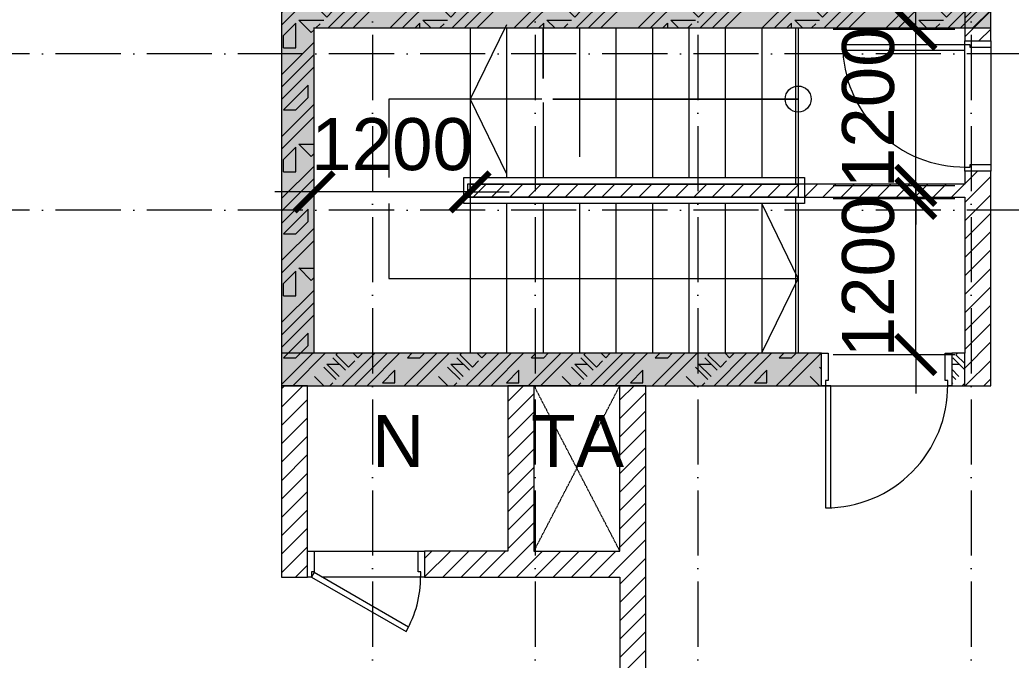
# Model space of a CAD drawing. Header units: millimetres. Extents: x -55734 to 110735, y -16086 to 119028.
# Drawn here: x 20740 to 28357, y 14442 to 19362 of the extents above; entities that cross this region are included whole.
import ezdxf

# ---------------------------------------------------------------- set-up
doc = ezdxf.new("R2010")
doc.units = ezdxf.units.MM
doc.linetypes.add('Dash', pattern=[6.35, 3.175, -3.175])
doc.linetypes.add('Grid Line', pattern=[14, 10, -2, 0, -2])
for name, color, linetype, lineweight in [('A-DETL-GENF', 31, 'Continuous', 5), ('A-DETL-GENF-HDLN', 161, 'Dash', 5), ('CHU', 181, 'Continuous', 5), ('CUA', 31, 'Continuous', 9), ('DIM', 1, 'Continuous', 5), ('HATCH-TUONG', 152, 'Continuous', 9), ('NET-CAT', 3, 'Continuous', 9), ('NET-THAY', 2, 'Continuous', 9), ('TRUC', 225, 'Continuous', 5)]:
    doc.layers.add(name, color=color, linetype=linetype, lineweight=lineweight)
doc.styles.add('Arial_1', font='arial.ttf', dxfattribs={"height": 400})
doc.styles.add('TA1', font='arial.ttf')
doc.dimstyles.new('D_200_KTx2', dxfattribs={"dimtxt": 400, "dimasz": 300, "dimexe": 300, "dimexo": 300, "dimgap": 160, "dimtad": 1, "dimdec": 0, "dimzin": 9, "dimtxsty": 'TA1', "dimblk": 'ARCHTICK', "dimcen": 1, "dimdle": 300, "dimclrd": 256, "dimclre": 256, "dimclrt": 7, "dimadec": 0, "dimazin": 0, "dimtfac": 1, "dimtdec": 0, "dimtix": 1, "dimtmove": 1, "dimatfit": 3, "dimldrblk": 'ARCHTICK', "dimfxl": 1, "dimtolj": 1, "dimtzin": 0, "dimlwd": -1, "dimlwe": -1, "dimarcsym": 0})
pattern_1 = [(45, (95.25, 0), (-476.246, 476.246), []), (45, (190.5, 0), (-476.246, 476.246), []), (45, (0, 0), (-476.246, 476.246), []), (45, (476.25, 0), (-476.246, 476.246), []), (45, (571.5, 0), (-476.246, 476.246), []), (0, (381, 95.25), (0, 952.5), [95.25, -857.25]), (0, (476.25, 190.5), (0, 952.5), [95.25, -857.25]), (45, (381, 95.25), (0, 952.491), [134.683, -1212.342]), (45, (476.25, 95.25), (0, 952.491), [134.683, -1212.342]), (0, (381, 95.25), (0, 952.5), [95.25, -857.25]), (90, (-95.25, 95.25), (-952.5, 6e-14), [95.25, -857.25]), (90, (0, 95.25), (-952.5, 6e-14), [190.5, -762]), (45, (-95.25, 190.5), (0, 952.491), [134.683, -1212.342]), (90, (762, 381), (-952.5, 6e-14), [95.25, -857.25]), (0, (666.75, 381), (0, 952.5), [95.25, -857.25]), (45, (666.75, 381), (0, 952.491), [134.683, -1212.342]), (0, (857.25, 95.25), (0, 952.5), [95.25, -857.25]), (0, (857.25, 571.5), (0, 952.5), [95.25, -857.25]), (90, (1047.75, 666.75), (-952.5, 6e-14), [95.25, -857.25]), (45, (857.25, 571.5), (0, 952.491), [269.367, -1077.658]), (45, (952.5, 571.5), (0, 952.491), [134.683, -1212.342]), (45, (1143, 762), (0, 952.491), [134.683, -1212.342]), (0, (1143, 857.25), (0, 952.5), [95.25, -857.25]), (90, (1143, 762), (-952.5, 6e-14), [95.25, -857.25]), (0, (476.25, 762), (0, 952.5), [95.25, -857.25]), (0, (666.75, 857.25), (0, 952.5), [95.25, -857.25]), (90, (571.5, 762), (-952.5, 6e-14), [95.25, -857.25]), (90, (666.75, 762), (-952.5, 6e-14), [95.25, -857.25]), (45, (476.25, 762), (0, 952.491), [134.683, -1212.342]), (45, (666.75, 762), (0, 952.491), [134.683, -1212.342]), (135, (119, 214.8), (-952.491, 6e-14), [134.683, -1212.342]), (135, (238.1, 333.4), (-952.491, 6e-14), [134.683, -1212.342]), (135, (309.56, 404.8), (-952.491, 6e-14), [134.683, -1212.342]), (135, (333.4, 428.6), (-952.491, 6e-14), [134.683, -1212.342]), (135, (381, 476.25), (-952.491, 6e-14), [134.683, -1212.342]), (135, (404.8, 500.06), (-952.491, 6e-14), [134.683, -1212.342]), (135, (476.25, 571.5), (-952.491, 6e-14), [134.683, -1212.342]), (135, (523.9, 619.1), (-952.491, 6e-14), [134.683, -1212.342]), (45, (119, 214.8), (0, 952.491), [95.25, -1251.775]), (45, (238.1, 333.4), (0, 952.491), [67.36, -1279.665]), (45, (404.8, 500.06), (0, 952.491), [67.36, -1279.665]), (45, (309.56, 595.3), (0, 952.491), [67.36, -1279.665]), (45, (476.25, 571.5), (0, 952.491), [67.36, -1279.665]), (45, (381, 666.75), (0, 952.491), [67.36, -1279.665]), (0, (24.2, 309.5), (0, 952.5), [190.043, -762.457]), (0, (238.1, 523.9), (0, 952.5), [95.25, -857.25])]
pattern_2 = [(45, (0, 0), (-70.71068, 70.71068), [])]

# ---------------------------------------------------------------- blocks, each defined once
blk = doc.blocks.new('A$C18732D84')
at = {"layer": 'NET-CAT'}
h = blk.add_hatch(color=256, dxfattribs=at)
h.dxf.hatch_style = 1
h.paths.add_polyline_path([(5450, 10650), (5200, 10650), (5200, 9650), (5450, 9650)], flags=17)
h.paths.add_polyline_path([(5450, 12850), (5200, 12850), (5200, 11850), (5450, 11850)], flags=17)
h.paths.add_polyline_path([(5450, 8450), (5200, 8450), (5200, 7450), (5450, 7450)], flags=17)
h.paths.add_polyline_path([(5450, 6250), (5200, 6250), (5200, 5800), (3000, 5800), (3000, 14500), (5200, 14500), (5200, 14050), (5450, 14050), (5450, 14750), (2750, 14750), (2750, 7850), (2350, 7850), (2350, 7600), (2750, 7600), (2750, 5800), (950, 5800), (950, 7600), (1350, 7600), (1350, 7850), (700, 7850), (700, 5800), (0, 5800), (0, 0), (4150, 0), (4150, 250), (250, 250), (250, 2750), (5450, 2750), (5450, 3000), (3200, 3000), (3200, 3875), (2950, 3875), (2950, 3000), (250, 3000), (250, 5550), (2950, 5550), (2950, 5075), (3200, 5075), (3200, 5550), (5450, 5550)])
blk.add_lwpolyline([(700, 7850), (700, 5800), (0, 5800), (0, 0), (4150, 0), (4150, 250), (250, 250), (250, 2750), (5450, 2750), (5450, 3000), (3200, 3000), (3200, 3875), (2950, 3875), (2950, 3000), (250, 3000), (250, 5550), (2950, 5550), (2950, 5075), (3200, 5075), (3200, 5550), (5450, 5550), (5450, 6250)], dxfattribs=at)
blk = doc.blocks.new('ALC1807-ASCENT PLAZA-KET CAU 1_rvt-1-MẶT BẰNG TẦNG 1')
blk.add_blockref('A$C18732D84', (22750.5, 16549.9))
blk = doc.blocks.new('THANG  BO 1 - THANG  BO 1-370051-MẶT BẰNG TẦNG 1')
at = {"layer": 'A-DETL-GENF'}
for p, q in [((1490, 2534.6), (1210, 1963.7)), ((10, 21.2), (10, 2513.4)), ((10, 18.2), (10, 2510.5)), ((1210, 2510), (1210, 10)), ((1490, 2510), (1490, 1360.2)), ((1770, 2510), (1770, 2121.2)), ((1770.1, 2121.3), (1770.1, 2510.1)), ((1770.1, 2510.1), (1770.1, 2121.3)), ((2050, 2510), (2050, 1519.1)), ((2330, 2510), (2330, 1360.2)), ((2610, 2510), (2610, 1360.2)), ((2890, 2510), (2890, 1360.2)), ((3170, 2510), (3170, 1360.2)), ((3450, 2510), (3450, 1356.1)), ((3730, 2510), (3730, 1306.1)), ((1759.9, 1963.7), (585.1, 1963.7)), ((585.1, 1963.7), (585.1, 1360.2)), ((1210, 1963.7), (1490, 1388.5)), ((1770, 1936.7), (1770, 1360.2)), ((3730, 1963.7), (1845.7, 1963.7)), ((1845.8, 1963.8), (3730, 1963.8)), ((3730, 1963.8), (1845.8, 1963.8)), ((1160, 1160.2), (1160, 1360.2)), ((1160, 1360.2), (3779.7, 1360.2)), ((1209.9, 1210.2), (1209.9, 1310.3)), ((1209.9, 1310.3), (3729.8, 1310.3)), ((3729.8, 1310.3), (3729.8, 1210.2)), ((3779.7, 1360.2), (3779.7, 1160.2)), ((585.1, 1160.2), (585.1, 585.2)), ((3779.7, 1160.2), (1160, 1160.2)), ((3729.8, 1210.2), (1209.9, 1210.2)), ((1490, 1160.2), (1490, 10)), ((1770, 1160.2), (1770, 10)), ((2050, 1160.2), (2050, 10)), ((2330, 1160.2), (2330, 10)), ((2610, 1163.8), (2610, 13.5)), ((2890, 1163.8), (2890, 13.5)), ((3170, 1163.8), (3170, 13.5)), ((3450, 1163.8), (3450, 14.3)), ((3730, 585.2), (3450, 1160.5)), ((3730, 1163.8), (3730, 13.5)), ((585.1, 585.2), (3730, 585.2)), ((3450, 14.3), (3730, 585.2))]:
    blk.add_line(p, q, dxfattribs=at)
for centre in [(3730, 1963.7), (3730.1, 1963.8), (3730.1, 1963.8)]:
    blk.add_circle(centre, 100, dxfattribs=at)
blk = doc.blocks.new('_ARCHTICK')
at = {"color": 0, "linetype": 'ByBlock', "const_width": 0.15}
blk.add_lwpolyline([(-0.5, -0.5), (0.5, 0.5)], dxfattribs=at)
blk = doc.blocks.new('*D132')
at = {"layer": 'Defpoints', "color": 0, "transparency": 16777216}
for p in [(26689, 17990.1), (27624.3, 17990.1), (26689, 16789.9)]:
    blk.add_point(p, dxfattribs=at)
at = {"layer": 'DIM', "transparency": 16777216}
for p, q in [((27624.3, 17990.1), (27624.3, 18290.1)), ((26989, 17990.1), (27924.3, 17990.1)), ((27624.3, 16789.9), (27624.3, 17990.1)), ((26989, 16789.9), (27924.3, 16789.9)), ((27624.3, 16789.9), (27624.3, 16489.9))]:
    blk.add_line(p, q, dxfattribs=at)
at = {"layer": 'DIM', "transparency": 16777216, "xscale": 300, "yscale": 300, "zscale": 300}
for p, rotation in [((27624.3, 17990.1), 270), ((27624.3, 16789.9), 90)]:
    blk.add_blockref('_ARCHTICK', p, dxfattribs=dict(at, rotation=rotation))
at = {"layer": 'DIM', "color": 7, "transparency": 16777216, "insert": (27260.1, 17390), "char_height": 400, "attachment_point": 5, "rotation": 90, "style": 'TA1'}
blk.add_mtext('\\A1;1200', dxfattribs=at)
blk = doc.blocks.new('*D133')
at = {"layer": 'Defpoints', "color": 0, "transparency": 16777216}
for p in [(26689, 19289.9), (27624.3, 19289.9), (26689, 18090.3)]:
    blk.add_point(p, dxfattribs=at)
at = {"layer": 'DIM', "transparency": 16777216}
for p, q in [((27624.3, 19289.9), (27624.3, 19589.9)), ((26989, 19289.9), (27924.3, 19289.9)), ((27624.3, 18090.3), (27624.3, 19289.9)), ((26989, 18090.3), (27924.3, 18090.3)), ((27624.3, 18090.3), (27624.3, 17790.3))]:
    blk.add_line(p, q, dxfattribs=at)
at = {"layer": 'DIM', "transparency": 16777216, "xscale": 300, "yscale": 300, "zscale": 300}
for p, rotation in [((27624.3, 19289.9), 270), ((27624.3, 18090.3), 90)]:
    blk.add_blockref('_ARCHTICK', p, dxfattribs=dict(at, rotation=rotation))
at = {"layer": 'DIM', "color": 7, "transparency": 16777216, "insert": (27260.1, 18690.1), "char_height": 400, "attachment_point": 5, "rotation": 90, "style": 'TA1'}
blk.add_mtext('\\A1;1200', dxfattribs=at)
blk = doc.blocks.new('*D134')
at = {"layer": 'Defpoints', "color": 0, "transparency": 16777216}
for p in [(23000.5, 18039.9), (23000.5, 18039.9), (24200.5, 18039.9)]:
    blk.add_point(p, dxfattribs=at)
at = {"layer": 'DIM', "transparency": 16777216}
for p, q in [((23000.5, 18039.9), (22700.5, 18039.9)), ((24200.5, 18039.9), (23000.5, 18039.9)), ((24200.5, 18039.9), (24500.5, 18039.9))]:
    blk.add_line(p, q, dxfattribs=at)
at = {"layer": 'DIM', "transparency": 16777216, "xscale": 300, "yscale": 300, "zscale": 300}
blk.add_blockref('_ARCHTICK', (23000.5, 18039.9), dxfattribs=at)
at = {"layer": 'DIM', "transparency": 16777216, "xscale": 300, "yscale": 300, "zscale": 300, "rotation": 180}
blk.add_blockref('_ARCHTICK', (24200.5, 18039.9), dxfattribs=at)
at = {"layer": 'DIM', "color": 7, "transparency": 16777216, "insert": (23600.5, 18404.2), "char_height": 400, "attachment_point": 5, "style": 'TA1'}
blk.add_mtext('\\A1;1200', dxfattribs=at)
blk = doc.blocks.new('CUA 1 CANH MO - 2 - Type 1000-630635-MẶT BẰNG TẦNG 1')
at = {"layer": 'CUA', "lineweight": 5}
for p, q in [((-398.5, -127.3), (-398.5, 122.7)), ((-398.5, 122.7), (-348.5, 122.7)), ((-348.5, 122.7), (-348.5, -86.3)), ((551.5, 122.7), (601.5, 122.7)), ((551.5, -86.3), (551.5, 122.7)), ((601.5, 122.7), (601.5, -127.3)), ((-368.5, -127.3), (-398.5, -127.3)), ((-368.5, -86.3), (-368.5, -127.3)), ((-348.5, -86.3), (-368.5, -86.3)), ((571.5, -86.3), (551.5, -86.3)), ((571.5, -127.3), (571.5, -86.3)), ((601.5, -127.3), (571.5, -127.3))]:
    blk.add_line(p, q, dxfattribs=at)
at = {"layer": 'CUA'}
for p, q in [((-327.5, -127.3), (-367.5, -127.3)), ((-367.5, -127.3), (-367.5, -1065.3)), ((-327.5, -1065.3), (-327.5, -127.3)), ((-367.5, -1065.3), (-327.5, -1065.3))]:
    blk.add_line(p, q, dxfattribs=at)
at = {"layer": 'CUA', "lineweight": 5}
blk.add_arc((-367.5, -127.3), 938, 270, 0.5, dxfattribs=at)
blk = doc.blocks.new('CUA 1 CANH MO - 2 - Type 1-545413-MẶT BẰNG TẦNG 1')
at = {"layer": 'CUA', "lineweight": 5}
for p, q in [((-348.5, -102.3), (-348.5, 97.7)), ((-348.5, 97.7), (-298.5, 97.7)), ((-298.5, 97.7), (-298.5, -61.3)), ((501.5, 97.7), (551.5, 97.7)), ((501.5, -61.3), (501.5, 97.7)), ((551.5, 97.7), (551.5, -102.3)), ((-318.5, -61.3), (-318.5, -102.3)), ((-298.5, -61.3), (-318.5, -61.3)), ((521.5, -61.3), (501.5, -61.3)), ((521.5, -102.3), (521.5, -61.3)), ((-318.5, -102.3), (-348.5, -102.3)), ((551.5, -102.3), (521.5, -102.3))]:
    blk.add_line(p, q, dxfattribs=at)
at = {"layer": 'CUA'}
for p, q in [((-297.5, -67.6), (-317.5, -102.3)), ((428.2, -486.6), (-297.5, -67.6)), ((-317.5, -102.3), (408.2, -521.3)), ((408.2, -521.3), (428.2, -486.6))]:
    blk.add_line(p, q, dxfattribs=at)
at = {"layer": 'CUA', "lineweight": 5}
blk.add_arc((-317.5, -102.3), 838, 330, 0.5, dxfattribs=at)
blk = doc.blocks.new('CUA 1 CANH MO - 2 - Type 1000-536230-MẶT BẰNG TẦNG 1')
at = {"layer": 'CUA', "lineweight": 5}
for p, q in [((-398.5, -102.3), (-398.5, 97.7)), ((-398.5, 97.7), (-348.5, 97.7)), ((-348.5, 97.7), (-348.5, -61.3)), ((551.5, 97.7), (601.5, 97.7)), ((551.5, -61.3), (551.5, 97.7)), ((601.5, 97.7), (601.5, -102.3)), ((-368.5, -61.3), (-368.5, -102.3)), ((-348.5, -61.3), (-368.5, -61.3)), ((571.5, -61.3), (551.5, -61.3)), ((571.5, -102.3), (571.5, -61.3)), ((-368.5, -102.3), (-398.5, -102.3)), ((601.5, -102.3), (571.5, -102.3))]:
    blk.add_line(p, q, dxfattribs=at)
at = {"layer": 'CUA'}
for p, q in [((-327.5, -102.3), (-367.5, -102.3)), ((-367.5, -102.3), (-367.5, -1040.3)), ((-327.5, -1040.3), (-327.5, -102.3)), ((-367.5, -1040.3), (-327.5, -1040.3))]:
    blk.add_line(p, q, dxfattribs=at)
at = {"layer": 'CUA', "lineweight": 5}
blk.add_arc((-367.5, -102.3), 938, 270, 0.5, dxfattribs=at)
blk = doc.blocks.new('Family1 - Family1-818375-MẶT BẰNG TẦNG 1')
at = {"layer": 'A-DETL-GENF'}
for p, q in [((1270, 660), (0, 660)), ((0, 660), (0, 0)), ((1270, 0), (1270, 660)), ((0, 0), (1270, 0))]:
    blk.add_line(p, q, dxfattribs=at)
at = {"layer": 'A-DETL-GENF-HDLN'}
for p, q in [((0, 660), (1270, 0.8)), ((0, 0), (1270, 659.2))]:
    blk.add_line(p, q, dxfattribs=at)

msp = doc.modelspace()

# ---------------------------------------------------------------- hatches: boundary and pattern name
at = {"layer": 'HATCH-TUONG', "lineweight": 5}
h = msp.add_hatch(dxfattribs=at)
h.set_pattern_fill('FP_2', color=256, style=0, pattern_type=2)
h.set_pattern_definition(pattern_2)
h.paths.add_polyline_path([(28200.5, 16549.9), (28200.5, 18199.9), (28000.5, 18199.9), (28000.5, 16549.9)], flags=0)
h.paths.add_polyline_path([(28000.5, 19199.9), (28200.5, 19199.9), (28200.5, 20716.9), (28000.5, 20716.9), (28000.5, 19549.9)], flags=0)
h.paths.add_polyline_path([(28200.5, 22116.9), (28200.5, 22324.9), (28000.5, 22324.9), (28000.5, 22116.9)], flags=0)
h = msp.add_hatch(dxfattribs=at)
h.set_pattern_fill('FP_1', color=256, style=0, pattern_type=2)
h.set_pattern_definition(pattern_1)
h.paths.add_polyline_path([(22750.5, 16799.9), (23000.5, 16799.9), (23000.5, 22199.9), (22750.5, 22199.9), (22750.5, 18339.8)], flags=0)
h = msp.add_hatch(dxfattribs=at)
h.set_pattern_fill('FP_1', color=256, style=0, pattern_type=2)
h.set_pattern_definition(pattern_1)
h.paths.add_polyline_path([(28200.5, 19299.9), (28200.5, 19549.9), (23000.5, 19549.9), (23000.5, 19299.9), (26335.7, 19299.9)], flags=0)
h = msp.add_hatch(dxfattribs=at)
h.set_pattern_fill('FP_2', color=256, style=0, pattern_type=2)
h.set_pattern_definition(pattern_2)
h.paths.add_polyline_path([(28000.5, 17999.9), (28000.5, 18099.9), (24180.2, 18099.9), (24180.2, 17999.9), (26335.7, 17999.9)], flags=0)
h = msp.add_hatch(dxfattribs=at)
h.set_pattern_fill('FP_1', color=256, style=0, pattern_type=2)
h.set_pattern_definition(pattern_1)
h.paths.add_polyline_path([(28000.5, 16549.9), (28000.5, 16799.9), (27900.5, 16799.9), (27900.5, 16549.9)], flags=0)
h.paths.add_polyline_path([(26335.7, 16549.9), (26900.5, 16549.9), (26900.5, 16799.9), (22750.5, 16799.9), (22750.5, 16549.9), (25550.5, 16549.9)], flags=0)
h = msp.add_hatch(dxfattribs=at)
h.set_pattern_fill('FP_2', color=256, style=0, pattern_type=2)
h.set_pattern_definition(pattern_2)
h.paths.add_polyline_path([(22950.5, 15079.9), (22950.5, 16549.9), (22750.5, 16549.9), (22750.5, 15079.9)], flags=0)
h = msp.add_hatch(dxfattribs=at)
h.set_pattern_fill('FP_2', color=256, style=0, pattern_type=2)
h.set_pattern_definition(pattern_2)
h.paths.add_polyline_path([(24690.5, 15279.9), (24690.5, 16549.9), (24490.5, 16549.9), (24490.5, 15279.9)], flags=0)
h = msp.add_hatch(dxfattribs=at)
h.set_pattern_fill('FP_2', color=256, style=0, pattern_type=2)
h.set_pattern_definition(pattern_2)
h.paths.add_polyline_path([(25550.5, 11599.9), (25550.5, 12709.9), (25350.5, 12709.9), (25350.5, 11599.9)], flags=0)
h.paths.add_polyline_path([(25350.5, 14109.9), (25550.5, 14109.9), (25550.5, 16549.9), (25350.5, 16549.9), (25350.5, 14489.1)], flags=0)
h = msp.add_hatch(dxfattribs=at)
h.set_pattern_fill('FP_2', color=256, style=0, pattern_type=2)
h.set_pattern_definition(pattern_2)
h.paths.add_polyline_path([(24690.5, 15079.9), (25350.5, 15079.9), (25350.5, 15279.9), (23850.5, 15279.9), (23850.5, 15079.9)], flags=0)

# ---------------------------------------------------------------- linework, layer by layer
at = {"lineweight": 5}
msp.add_line((26900.5, 16549.9), (27900.5, 16549.9), dxfattribs=at)
at = {"layer": 'NET-CAT'}
for p, q in [((22750.5, 22449.9), (22750.5, 16549.9)), ((28200.5, 19299.9), (28200.5, 19549.9)), ((23000.5, 19299.9), (28200.5, 19299.9)), ((23000.5, 16799.9), (23000.5, 19299.9)), ((28000.5, 16549.9), (28000.5, 16799.9)), ((22950.5, 16549.9), (22750.5, 16549.9)), ((24690.5, 16549.9), (24490.5, 16549.9)), ((25550.5, 16549.9), (25350.5, 16549.9))]:
    msp.add_line(p, q, dxfattribs=at)
at = {"layer": 'NET-CAT', "lineweight": 15}
for p, q in [((28200.5, 19199.9), (28200.5, 20716.9)), ((28000.5, 19549.9), (28000.5, 19199.9)), ((28000.5, 19199.9), (28200.5, 19199.9)), ((28000.5, 18199.9), (28000.5, 18099.9)), ((28200.5, 18199.9), (28000.5, 18199.9)), ((28200.5, 16549.9), (28200.5, 18199.9)), ((28000.5, 18099.9), (24180.2, 18099.9)), ((24180.2, 18099.9), (24180.2, 17999.9)), ((24180.2, 17999.9), (28000.5, 17999.9)), ((28000.5, 17999.9), (28000.5, 16799.9)), ((26900.5, 16799.9), (22750.5, 16799.9)), ((22750.5, 16799.9), (22750.5, 16549.9)), ((26900.5, 16549.9), (26900.5, 16799.9)), ((28000.5, 16799.9), (27900.5, 16799.9)), ((27900.5, 16799.9), (27900.5, 16549.9)), ((22750.5, 16549.9), (22750.5, 15079.9)), ((22950.5, 15079.9), (22950.5, 16549.9)), ((22950.5, 16549.9), (24490.5, 16549.9)), ((24490.5, 16549.9), (24490.5, 15279.9)), ((25550.5, 16549.9), (26900.5, 16549.9)), ((25550.5, 14109.9), (25550.5, 16549.9)), ((27900.5, 16549.9), (28000.5, 16549.9)), ((28000.5, 16549.9), (28200.5, 16549.9)), ((24490.5, 15279.9), (23850.5, 15279.9)), ((23850.5, 15279.9), (23850.5, 15079.9)), ((22750.5, 15079.9), (22950.5, 15079.9)), ((23850.5, 15079.9), (25350.5, 15079.9)), ((25350.5, 15079.9), (25350.5, 14109.9))]:
    msp.add_line(p, q, dxfattribs=at)
at = {"layer": 'NET-THAY'}
for p, q in [((26700.5, 19299.9), (26700.5, 18099.9)), ((28000.5, 18229.9), (28000.5, 19128.9)), ((28200.5, 19149.9), (28200.5, 18249.9)), ((28200.5, 19149.9), (28200.5, 18249.9)), ((26700.5, 17999.9), (26700.5, 16799.9)), ((23000.5, 15279.9), (23800.5, 15279.9)), ((23820.5, 15079.9), (23061.5, 15079.9))]:
    msp.add_line(p, q, dxfattribs=at)
at = {"layer": 'TRUC', "linetype": 'Grid Line', "ltscale": 50}
for p, q in [((23450.5, 47249.9), (23450.5, -9494.1)), ((24700.5, 47249.9), (24700.5, -12161.6)), ((25950.5, 47249.9), (25950.5, -9494.1)), ((28050.5, 47249.9), (28050.5, -12161.6)), ((48819.1, 19099.9), (-19344.9, 19099.9)), ((48819.1, 17899.9), (-21659.5, 17899.9))]:
    msp.add_line(p, q, dxfattribs=at)

# ---------------------------------------------------------------- block references
at = {"lineweight": 5}
msp.add_blockref('ALC1807-ASCENT PLAZA-KET CAU 1_rvt-1-MẶT BẰNG TẦNG 1', (0, 0), dxfattribs=at)
at = {"lineweight": 9, "rotation": 270}
msp.add_blockref('CUA 1 CANH MO - 2 - Type 1000-536230-MẶT BẰNG TẦNG 1', (28102.8, 18801.4), dxfattribs=at)
at = {"lineweight": 9}
for name, p in [('CUA 1 CANH MO - 2 - Type 1000-630635-MẶT BẰNG TẦNG 1', (27299.1, 16677.2)), ('CUA 1 CANH MO - 2 - Type 1-545413-MẶT BẰNG TẦNG 1', (23299.1, 15182.2))]:
    msp.add_blockref(name, p, dxfattribs=at)
at = {"lineweight": 5, "rotation": 90}
msp.add_blockref('Family1 - Family1-818375-MẶT BẰNG TẦNG 1', (25350.5, 15279.9), dxfattribs=at)
at = {"layer": 'A-DETL-GENF'}
msp.add_blockref('THANG  BO 1 - THANG  BO 1-370051-MẶT BẰNG TẦNG 1', (22990.5, 16789.9), dxfattribs=at)

# ---------------------------------------------------------------- texts
at = {"layer": 'CHU', "color": 7, "char_height": 400, "attachment_point": 1, "line_spacing_factor": 0.936439, "style": 'Arial_1'}
for s, insert, width in [('\\pt2540,5080,7620,10160,12700,15240,17780,20320,22860,25400,27940,30480,33020,35560,38100,40640,43180,45720,48260,50800,53340,55880,58420,60960,63500,66040,68580,71120,73660,76200,78740,81280;N', (23445.1, 16325.3), 428.24), ('\\pt2540,5080,7620,10160,12700,15240,17780,20320,22860,25400,27940,30480,33020,35560,38100,40640,43180,45720,48260,50800,53340,55880,58420,60960,63500,66040,68580,71120,73660,76200,78740,81280;TA', (24669, 16325.3), 749.42)]:
    msp.add_mtext(s, dxfattribs=dict(at, insert=insert, width=width))

# ---------------------------------------------------------------- dimensions: what is measured, and where the dimension line sits
at = {"layer": 'DIM'}
for base, p1, p2, picture, middle in [((27624.3, 19289.9), (26689, 18090.3), (26689, 19289.9), '*D133', (27260.1, 18690.1)), ((27624.3, 17990.1), (26689, 16789.9), (26689, 17990.1), '*D132', (27260.1, 17390))]:
    dim = msp.add_linear_dim(base=base, p1=p1, p2=p2, angle=90, dimstyle='D_200_KTx2', dxfattribs=at)
    dim.commit()
    dim.dimension.update_dxf_attribs({"geometry": picture, "text_midpoint": middle})
dim = msp.add_linear_dim(base=(23000.5, 18039.9), p1=(24200.5, 18039.9), p2=(23000.5, 18039.9), dimstyle='D_200_KTx2', dxfattribs=at)
dim.commit()
dim.dimension.update_dxf_attribs({"geometry": '*D134', "text_midpoint": (23600.5, 18404.2)})

doc.saveas('drawing.dxf')
